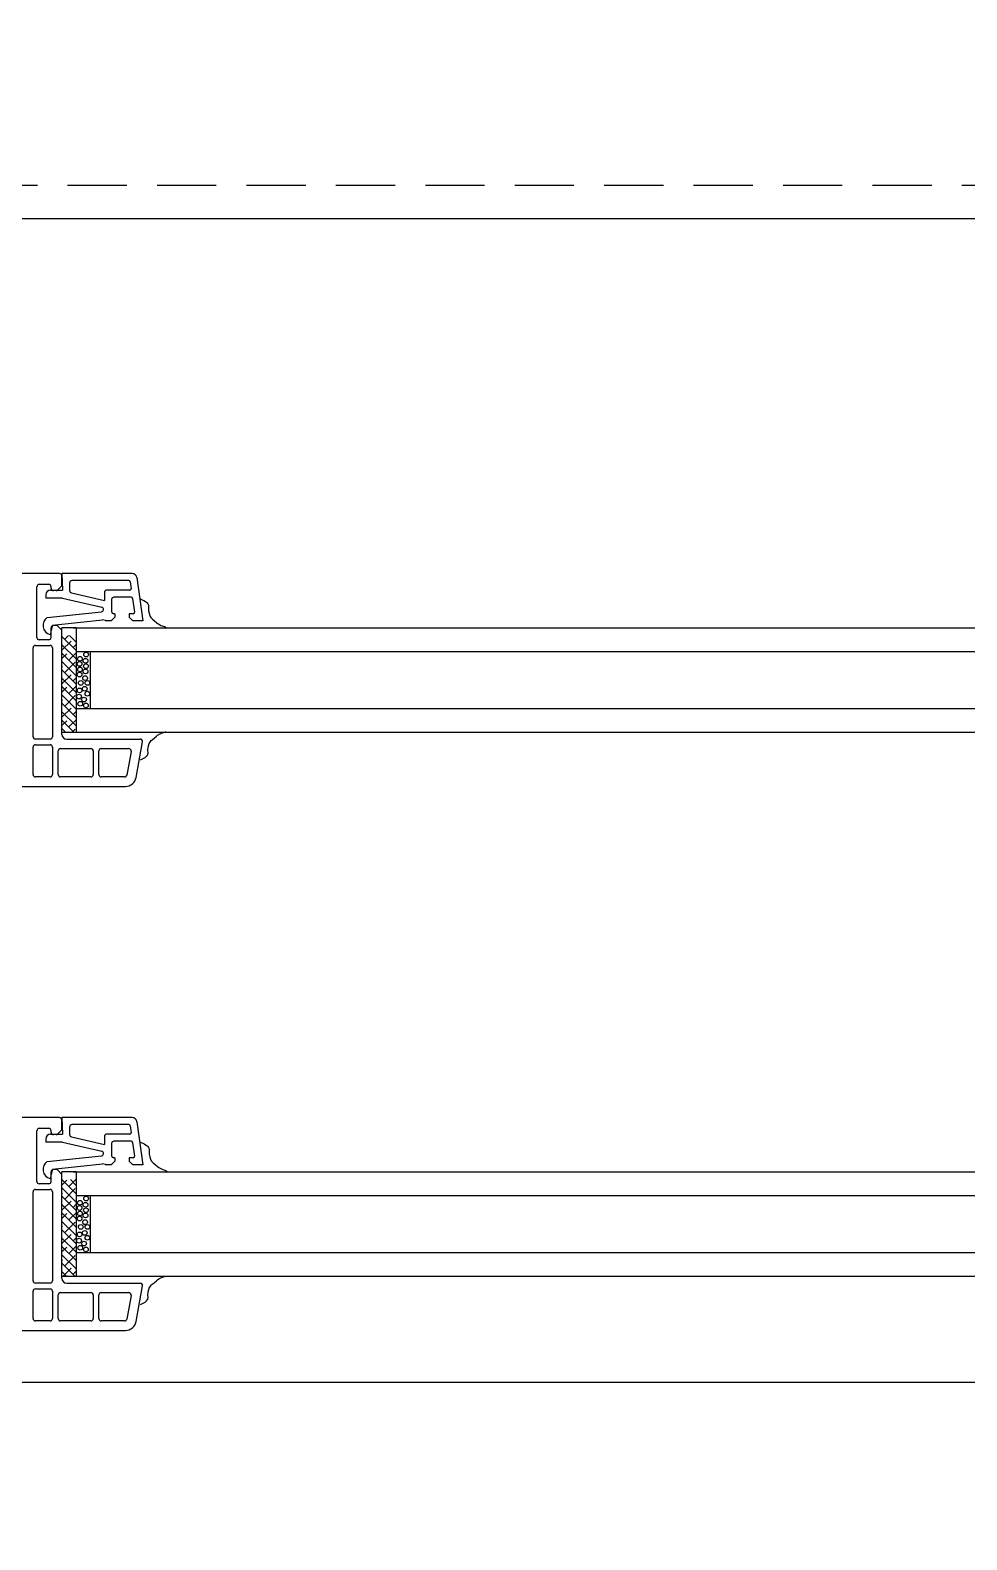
# Model space of a CAD drawing. Header units: millimetres. Extents: x 13515 to 183937, y -33900 to -660.
# Drawn here: x 118618.062 to 118621.158, y -19363.059 to -19358.065 of the extents above; entities that cross this region are included whole.
import ezdxf

# ---------------------------------------------------------------- set-up
doc = ezdxf.new("R2010")
doc.units = ezdxf.units.MM
doc.header["$LTSCALE"] = 100
doc.header["$MEASUREMENT"] = 0
doc.linetypes.add('HIDDEN2', pattern=[0.1875, 0.125, -0.0625])
doc.layers.get('0').update_dxf_attribs({"linetype": 'CONTINUOUS'})
for name, color, linetype in [('ELE9', 9, 'CONTINUOUS'), ('WIN-G', 252, 'CONTINUOUS'), ('WIN2', 5, 'CONTINUOUS')]:
    doc.layers.add(name, color=color, linetype=linetype)

# ---------------------------------------------------------------- blocks, each defined once
blk = doc.blocks.new('A$C72B425C6')
at = {"layer": 'WIN-G', "linetype": 'HIDDEN2'}
blk.add_line((253, 396.85), (253, 710.5), dxfattribs=at)
at = {"ltscale": 1000}
blk.add_wipeout([(246, 0), (246, 800), (0, 800), (0, 0)], dxfattribs=at)
at = {"layer": 'WIN-G'}
for p, q in [((246, 53), (246, 747)), ((0, 64), (0, 736)), ((25.22, 675), (22.5, 672.28)), ((23.45, 675), (22.5, 674.05)), ((22.5, 675), (44.5, 675)), ((22.5, 675), (22.5, 672)), ((22.5, 674.78), (24.2, 673.09)), ((26.99, 675), (23.99, 672)), ((24.64, 674.42), (26.85, 672.21)), ((28.76, 675), (25.76, 672)), ((25.82, 675), (25.96, 674.86)), ((27.29, 673.53), (28.82, 672)), ((30.52, 675), (27.52, 672)), ((27.59, 675), (28.62, 673.97)), ((32.29, 675), (29.29, 672)), ((29.36, 675), (31.27, 673.09)), ((34.06, 675), (31.06, 672)), ((31.71, 674.42), (33.92, 672.21)), ((35.83, 675), (32.83, 672)), ((32.89, 675), (33.03, 674.86)), ((34.36, 673.53), (35.89, 672)), ((37.6, 675), (34.6, 672)), ((34.66, 675), (35.69, 673.97)), ((39.36, 675), (36.36, 672)), ((36.43, 675), (38.34, 673.09)), ((41.13, 675), (38.13, 672)), ((38.78, 674.42), (40.99, 672.21)), ((42.9, 675), (39.9, 672)), ((39.96, 675), (40.11, 674.86)), ((41.43, 673.53), (42.9, 672.06)), ((41.73, 675), (42.76, 673.97)), ((44.5, 672), (44.5, 675)), ((140.03, 675), (137.5, 672.47)), ((138.26, 675), (137.5, 674.24)), ((137.5, 675), (159.5, 675)), ((137.5, 675), (137.5, 672)), ((138.56, 673.53), (140.1, 672)), ((141.8, 675), (138.8, 672)), ((138.86, 675), (139.89, 673.97)), ((143.57, 675), (140.57, 672)), ((140.63, 675), (142.54, 673.09)), ((145.33, 675), (142.33, 672)), ((142.98, 674.42), (145.19, 672.21)), ((147.1, 675), (144.1, 672)), ((144.17, 675), (144.31, 674.86)), ((145.63, 673.53), (147.17, 672)), ((148.87, 675), (145.87, 672)), ((145.94, 675), (146.96, 673.97)), ((150.64, 675), (147.64, 672)), ((147.7, 675), (149.61, 673.09)), ((152.41, 675), (149.41, 672)), ((150.05, 674.42), (152.26, 672.21)), ((154.17, 675), (151.17, 672)), ((151.24, 675), (151.38, 674.86)), ((152.71, 673.53), (154.24, 672)), ((155.94, 675), (152.94, 672)), ((153.01, 675), (154.03, 673.97)), ((157.71, 675), (154.71, 672)), ((154.77, 675), (156.68, 673.09)), ((157.9, 673.42), (156.48, 672)), ((157.13, 674.42), (157.9, 673.64)), ((159.5, 672), (159.5, 675)), ((22.5, 672.62), (22.5, 382.85)), ((44.5, 672), (22.5, 672)), ((22.87, 672.65), (23.52, 672)), ((27.5, 672), (27.5, 382.85)), ((29.94, 672.65), (30.59, 672)), ((37.01, 672.65), (37.66, 672)), ((39.5, 672), (39.5, 382.85)), ((42.9, 673.23), (41.67, 672)), ((44.5, 672.62), (44.5, 382.85)), ((137.5, 672.83), (138.12, 672.21)), ((137.5, 672.62), (137.5, 382.85)), ((159.5, 672), (137.5, 672)), ((141.22, 672.65), (141.86, 672)), ((142.5, 672), (142.5, 382.85)), ((148.29, 672.65), (148.94, 672)), ((154.5, 672), (154.5, 382.85)), ((155.36, 672.65), (156.01, 672)), ((159.5, 672.62), (159.5, 382.85)), ((27.5, 669), (39.5, 669)), ((142.5, 669), (154.5, 669)), ((16.48, 658.42), (16.75, 657.86)), ((16.75, 657.86), (16.77, 657.83)), ((16.77, 657.83), (16.99, 657.45)), ((16.99, 657.45), (17.12, 657.28)), ((50.4, 657.58), (50.18, 657.2)), ((50.42, 657.61), (50.4, 657.58)), ((50.81, 658.41), (50.42, 657.61)), ((131.6, 658.42), (131.88, 657.86)), ((131.88, 657.86), (131.89, 657.83)), ((131.89, 657.83), (132.11, 657.45)), ((132.11, 657.45), (132.24, 657.28)), ((165.31, 657.72), (165.09, 657.34)), ((165.32, 657.75), (165.31, 657.72)), ((165.72, 658.55), (165.32, 657.75)), ((17.12, 657.28), (17.27, 657.12)), ((17.27, 657.12), (17.51, 656.94)), ((17.51, 656.94), (17.64, 656.87)), ((17.64, 656.87), (17.77, 656.83)), ((17.77, 656.83), (17.93, 656.81)), ((17.93, 656.81), (18.08, 656.81)), ((18.08, 656.81), (18.4, 656.83)), ((18.4, 656.83), (18.67, 656.83)), ((18.67, 656.83), (18.93, 656.8)), ((18.93, 656.8), (19.45, 656.7)), ((19.45, 656.7), (19.93, 656.56)), ((19.93, 656.56), (20.16, 656.46)), ((20.16, 656.46), (20.37, 656.33)), ((20.37, 656.33), (20.57, 656.16)), ((20.57, 656.16), (20.75, 655.96)), ((20.75, 655.96), (21.08, 655.53)), ((21.08, 655.53), (21.5, 655.04)), ((21.5, 655.04), (21.7, 654.79)), ((21.7, 654.79), (21.88, 654.53)), ((21.88, 654.53), (22.03, 654.24)), ((22.03, 654.24), (22.16, 653.94)), ((45.29, 654.28), (45.14, 653.99)), ((45.47, 654.54), (45.29, 654.28)), ((45.67, 654.79), (45.47, 654.54)), ((46.09, 655.28), (45.67, 654.79)), ((46.42, 655.71), (46.09, 655.28)), ((46.6, 655.91), (46.42, 655.71)), ((46.8, 656.08), (46.6, 655.91)), ((47.01, 656.21), (46.8, 656.08)), ((47.24, 656.31), (47.01, 656.21)), ((47.72, 656.45), (47.24, 656.31)), ((48.24, 656.55), (47.72, 656.45)), ((48.5, 656.58), (48.24, 656.55)), ((48.77, 656.58), (48.5, 656.58)), ((49.09, 656.56), (48.77, 656.58)), ((49.24, 656.56), (49.09, 656.56)), ((49.39, 656.58), (49.24, 656.56)), ((49.53, 656.62), (49.39, 656.58)), ((49.66, 656.69), (49.53, 656.62)), ((49.9, 656.87), (49.66, 656.69)), ((50.05, 657.03), (49.9, 656.87)), ((50.18, 657.2), (50.05, 657.03)), ((132.24, 657.28), (132.39, 657.12)), ((132.39, 657.12), (132.63, 656.94)), ((132.63, 656.94), (132.76, 656.87)), ((132.76, 656.87), (132.9, 656.83)), ((132.9, 656.83), (133.05, 656.81)), ((133.05, 656.81), (133.21, 656.81)), ((133.21, 656.81), (133.52, 656.83)), ((133.52, 656.83), (133.79, 656.83)), ((133.79, 656.83), (134.05, 656.8)), ((134.05, 656.8), (134.57, 656.7)), ((134.57, 656.7), (135.06, 656.56)), ((135.06, 656.56), (135.28, 656.46)), ((135.28, 656.46), (135.49, 656.33)), ((135.49, 656.33), (135.69, 656.16)), ((135.69, 656.16), (135.87, 655.96)), ((135.87, 655.96), (136.2, 655.53)), ((136.2, 655.53), (136.62, 655.04)), ((136.62, 655.04), (136.82, 654.79)), ((136.82, 654.79), (137, 654.53)), ((137, 654.53), (137.15, 654.24)), ((137.15, 654.24), (137.28, 653.94)), ((160.2, 654.42), (160.05, 654.13)), ((160.38, 654.68), (160.2, 654.42)), ((160.58, 654.93), (160.38, 654.68)), ((161, 655.42), (160.58, 654.93)), ((161.33, 655.85), (161, 655.42)), ((161.51, 656.04), (161.33, 655.85)), ((161.71, 656.22), (161.51, 656.04)), ((161.92, 656.34), (161.71, 656.22)), ((162.15, 656.45), (161.92, 656.34)), ((162.63, 656.59), (162.15, 656.45)), ((163.15, 656.69), (162.63, 656.59)), ((163.41, 656.72), (163.15, 656.69)), ((163.68, 656.72), (163.41, 656.72)), ((163.99, 656.69), (163.68, 656.72)), ((164.15, 656.69), (163.99, 656.69)), ((164.3, 656.72), (164.15, 656.69)), ((164.44, 656.76), (164.3, 656.72)), ((164.57, 656.83), (164.44, 656.76)), ((164.81, 657.01), (164.57, 656.83)), ((164.96, 657.17), (164.81, 657.01)), ((165.09, 657.34), (164.96, 657.17)), ((22.16, 653.94), (22.38, 653.32)), ((22.38, 653.32), (22.5, 652.98)), ((44.79, 653.07), (44.5, 652.73)), ((45.01, 653.69), (44.79, 653.07)), ((45.14, 653.99), (45.01, 653.69)), ((137.28, 653.94), (137.5, 653.32)), ((137.5, 653.32), (137.62, 652.98)), ((159.7, 653.21), (159.41, 652.87)), ((159.92, 653.83), (159.7, 653.21)), ((160.05, 654.13), (159.92, 653.83))]:
    blk.add_line(p, q, dxfattribs=at)
for centre in [(28.12, 669.93), (28.47, 671.13), (29.36, 670.34), (29.98, 671.4), (30.6, 669.63), (31.29, 671.28), (31.63, 670.19), (32.88, 671.03), (33.89, 670.11), (34.64, 671.29), (35.31, 670.03), (35.73, 671.2), (36.42, 669.93), (36.89, 671.29), (37.56, 670.03), (37.98, 671.2), (38.88, 669.89), (143.12, 669.93), (143.47, 671.13), (144.36, 670.34), (144.98, 671.4), (145.6, 669.63), (146.29, 671.28), (146.63, 670.19), (147.88, 671.03), (148.89, 670.11), (149.64, 671.29), (150.31, 670.03), (150.73, 671.2), (151.42, 669.93), (151.89, 671.29), (152.56, 670.03), (152.98, 671.2), (153.88, 669.89), (32.88, 669.61), (147.88, 669.61)]:
    blk.add_circle(centre, 0.5, dxfattribs=at)
at = {"layer": 'WIN2'}
for p, q in [((11, 749.5), (11, 661.6)), ((56, 675.5), (56, 749.5)), ((126, 749.5), (126, 661.6)), ((171, 675.5), (171, 749.5)), ((13, 677.5), (13, 680.6)), ((13.5, 681.1), (19.3, 681.1)), ((19.8, 680.6), (19.8, 677.5)), ((21, 677.5), (21, 680.6)), ((21.5, 681.1), (40.3, 681.1)), ((40.8, 680.6), (40.8, 677.5)), ((42, 677.8), (42, 679.8)), ((42.5, 680.3), (53.2, 680.3)), ((53.7, 677.8), (53.7, 679.8)), ((128, 677.5), (128, 680.6)), ((128.5, 681.1), (134.3, 681.1)), ((134.8, 680.6), (134.8, 677.5)), ((136, 677.5), (136, 680.6)), ((136.5, 681.1), (155.3, 681.1)), ((155.8, 680.6), (155.8, 677.5)), ((157, 677.8), (157, 679.8)), ((157.5, 680.3), (168.2, 680.3)), ((168.7, 677.8), (168.7, 679.8)), ((19.3, 677), (13.5, 677)), ((40.3, 677), (21.5, 677)), ((42.5, 677.3), (44.5, 677.3)), ((45.1, 676.99), (43.1, 677.52)), ((45, 676), (45, 676.8)), ((45.1, 676.99), (46.21, 666.46)), ((46.69, 678.1), (47.9, 666.67)), ((51.5, 678.39), (50.8, 678.39)), ((50.8, 674.89), (50.8, 678.39)), ((52.4, 676.21), (52.4, 676.8)), ((52.5, 677.39), (52.5, 674.89)), ((52.9, 677.3), (53.2, 677.3)), ((134.3, 677), (128.5, 677)), ((155.3, 677), (136.5, 677)), ((157.5, 677.3), (159.5, 677.3)), ((160.1, 676.99), (158.1, 677.52)), ((160, 676), (160, 676.8)), ((160.1, 676.99), (161.21, 666.46)), ((161.69, 678.1), (162.9, 666.67)), ((166.5, 678.39), (165.8, 678.39)), ((165.8, 674.89), (165.8, 678.39)), ((167.4, 676.21), (167.4, 676.8)), ((167.5, 677.39), (167.5, 674.89)), ((167.9, 677.3), (168.2, 677.3)), ((13, 668.9), (13, 675.3)), ((13.5, 675.8), (18.5, 675.8)), ((19, 675.3), (19, 668.9)), ((21, 674), (21, 658.5)), ((22, 675), (44, 675)), ((44, 675), (45, 676)), ((50.8, 674.89), (48.88, 666.6)), ((54, 673.39), (52.39, 673.39)), ((56, 675.01), (52.5, 674.89)), ((52.55, 675.85), (53.26, 675.15)), ((53.61, 675), (55.5, 675)), ((56, 660.16), (56, 675.01)), ((128, 668.9), (128, 675.3)), ((128.5, 675.8), (133.5, 675.8)), ((134, 675.3), (134, 668.9)), ((136, 674), (136, 658.5)), ((137, 675), (159, 675)), ((159, 675), (160, 676)), ((165.8, 674.89), (163.88, 666.6)), ((169, 673.39), (167.39, 673.39)), ((171, 675.01), (167.5, 674.89)), ((167.55, 675.85), (168.26, 675.15)), ((168.61, 675), (170.5, 675)), ((171, 660.16), (171, 675.01)), ((51.9, 673), (50.28, 666.02)), ((54.5, 660.86), (54.5, 672.89)), ((166.9, 673), (165.28, 666.02)), ((169.5, 660.86), (169.5, 672.89)), ((18.5, 668.4), (13.5, 668.4)), ((13.5, 667.2), (18.5, 667.2)), ((133.5, 668.4), (128.5, 668.4)), ((128.5, 667.2), (133.5, 667.2)), ((13, 661.77), (13, 666.7)), ((19, 666.7), (19, 660.88)), ((46, 664.62), (46, 665.64)), ((46.8, 663.82), (46, 664.62)), ((46.05, 665.81), (46.21, 666.46)), ((47.5, 663.82), (46.8, 663.82)), ((47.5, 663.82), (47.5, 664.02)), ((50.5, 664.52), (48, 664.52)), ((52, 666.02), (50.28, 666.02)), ((51, 660.37), (51, 664.02)), ((52.5, 660.66), (52.5, 665.52)), ((128, 661.77), (128, 666.7)), ((134, 666.7), (134, 660.88)), ((161, 664.62), (161, 665.64)), ((161.8, 663.82), (161, 664.62)), ((161.05, 665.81), (161.21, 666.46)), ((162.5, 663.82), (161.8, 663.82)), ((162.5, 663.82), (162.5, 664.02)), ((165.5, 664.52), (163, 664.52)), ((167, 666.02), (165.28, 666.02)), ((166, 660.37), (166, 664.02)), ((167.5, 660.66), (167.5, 665.52)), ((18.41, 660.39), (13.41, 661.27)), ((46.8, 660.82), (46, 660.02)), ((47.5, 660.82), (46.8, 660.82)), ((47.5, 659.96), (47.5, 660.82)), ((54.24, 660.56), (52.85, 660.36)), ((133.41, 660.39), (128.41, 661.27)), ((161.8, 660.82), (161, 660.02)), ((162.5, 660.82), (161.8, 660.82)), ((162.5, 659.96), (162.5, 660.82)), ((169.24, 660.56), (167.85, 660.36)), ((12.9, 659.33), (20.41, 658.01)), ((46, 657.89), (46, 660.02)), ((55.13, 659.17), (46, 657.89)), ((50.74, 660.07), (47.85, 659.66)), ((127.9, 659.33), (135.41, 658.01)), ((161, 657.89), (161, 660.02)), ((170.13, 659.17), (161, 657.89)), ((165.74, 660.07), (162.85, 659.66))]:
    blk.add_line(p, q, dxfattribs=at)
for centre, radius, start, end in [((13.5, 680.6), 0.5, 90, 180), ((19.3, 680.6), 0.5, 0, 90), ((21.5, 680.6), 0.5, 90, 180), ((40.3, 680.6), 0.5, 0, 90), ((42.5, 679.8), 0.5, 90, 180), ((53.2, 679.8), 0.5, 0, 90), ((128.5, 680.6), 0.5, 90, 180), ((134.3, 680.6), 0.5, 0, 90), ((136.5, 680.6), 0.5, 90, 180), ((155.3, 680.6), 0.5, 0, 90), ((157.5, 679.8), 0.5, 90, 180), ((168.2, 679.8), 0.5, 0, 90), ((13.5, 677.5), 0.5, 180, 270), ((19.3, 677.5), 0.5, 270, 0), ((21.5, 677.5), 0.5, 180, 270), ((40.3, 677.5), 0.5, 270, 0), ((42.5, 677.8), 0.5, 180, 270), ((45.03, 676.99), 2, 33.609, 164.4966), ((44.5, 676.8), 0.5, 0, 90), ((51.5, 677.39), 1, 0, 90), ((52.9, 676.8), 0.5, 90, 180), ((53.2, 677.8), 0.5, 270, 0), ((128.5, 677.5), 0.5, 180, 270), ((134.3, 677.5), 0.5, 270, 0), ((136.5, 677.5), 0.5, 180, 270), ((155.3, 677.5), 0.5, 270, 0), ((157.5, 677.8), 0.5, 180, 270), ((160.03, 676.99), 2, 33.609, 164.4966), ((159.5, 676.8), 0.5, 0, 90), ((166.5, 677.39), 1, 0, 90), ((167.9, 676.8), 0.5, 90, 180), ((168.2, 677.8), 0.5, 270, 0), ((13.5, 675.3), 0.5, 90, 180), ((18.5, 675.3), 0.5, 0, 90), ((22, 674), 1, 90, 180), ((52.39, 672.89), 0.5, 90, 166.9391), ((52.9, 676.21), 0.5, 180, 225), ((53.61, 675.5), 0.5, 225, 270), ((54, 672.89), 0.5, 0, 90), ((55.5, 675.5), 0.5, 270, 0), ((128.5, 675.3), 0.5, 90, 180), ((133.5, 675.3), 0.5, 0, 90), ((137, 674), 1, 90, 180), ((167.39, 672.89), 0.5, 90, 166.9391), ((167.9, 676.21), 0.5, 180, 225), ((168.61, 675.5), 0.5, 225, 270), ((169, 672.89), 0.5, 0, 90), ((170.5, 675.5), 0.5, 270, 0), ((13.5, 668.9), 0.5, 180, 270), ((13.5, 666.7), 0.5, 90, 180), ((18.5, 668.9), 0.5, 270, 0), ((18.5, 666.7), 0.5, 0, 90), ((128.5, 668.9), 0.5, 180, 270), ((128.5, 666.7), 0.5, 90, 180), ((133.5, 668.9), 0.5, 270, 0), ((133.5, 666.7), 0.5, 0, 90), ((46.3, 665.64), 0.3, 146.8254, 180), ((48, 664.02), 0.5, 90, 180), ((48.39, 666.72), 0.5, 186, 346.9391), ((50.5, 664.02), 0.5, 0, 90), ((52, 665.52), 0.5, 0, 90), ((161.3, 665.64), 0.3, 146.8254, 180), ((163, 664.02), 0.5, 90, 180), ((163.39, 666.72), 0.5, 186, 346.9391), ((165.5, 664.02), 0.5, 0, 90), ((167, 665.52), 0.5, 0, 90), ((13.3, 661.6), 2.3, 180, 260), ((13.5, 661.77), 0.5, 180, 260), ((18.5, 660.88), 0.5, 260, 0), ((52.8, 660.66), 0.3, 179.8698, 278.3768), ((54.2, 660.86), 0.3, 277.4356, 0.1302), ((128.3, 661.6), 2.3, 180, 260), ((128.5, 661.77), 0.5, 180, 260), ((133.5, 660.88), 0.5, 260, 0), ((167.8, 660.66), 0.3, 179.8698, 278.3768), ((169.2, 660.86), 0.3, 277.4356, 0.1302), ((20.5, 658.5), 0.5, 260, 0), ((47.8, 659.96), 0.3, 179.8698, 278.3917), ((50.7, 660.37), 0.3, 277.6235, 0.1302), ((55, 660.16), 1, 277.6518, 0), ((135.5, 658.5), 0.5, 260, 0), ((162.8, 659.96), 0.3, 179.8698, 278.3917), ((165.7, 660.37), 0.3, 277.6235, 0.1302), ((170, 660.16), 1, 277.6518, 0)]:
    blk.add_arc(centre, radius, start, end, dxfattribs=at)
blk = doc.blocks.new('FGHJ')
at = {"layer": 'ELE9', "ltscale": 0.1}
for points in [[(37030999.07, 67646.34), (37004299.07, 67646.34, 0.414214), (36980799.07, 44146.34), (36980799.07, 24146.34)], [(37030999.07, 67346.34), (37004299.07, 67346.34, 0.414214), (36981099.07, 44146.34), (36981099.07, 24146.34)]]:
    blk.add_lwpolyline(points, format="xyb", dxfattribs=at)
at = {"layer": 'ELE9', "ltscale": 0.1, "rotation": 90}
blk.add_blockref('A$C72B425C6', (36998524.07, 56846.34), dxfattribs=at)

msp = doc.modelspace()

# ---------------------------------------------------------------- block references
at = {"xscale": 0.01565102769230769, "yscale": 0.01565102769230769, "zscale": 0.01565102769230769}
msp.add_blockref('FGHJ', (-460436.1937, -20252.2424), dxfattribs=at)

doc.saveas('drawing.dxf')
